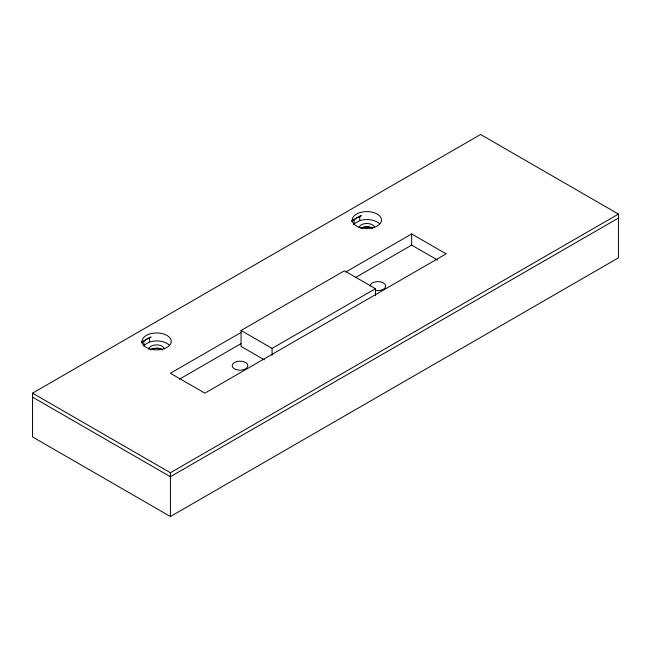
<?xml version="1.0" encoding="UTF-8"?>
<svg xmlns="http://www.w3.org/2000/svg" width="651" height="651" viewBox="0 0 651 651"><rect width="100%" height="100%" fill="white"/><g stroke="black" fill="none" stroke-linecap="round" stroke-linejoin="round"><path stroke-width="0.98" d="M32.55 393.155L480.593 134.48L618.45 214.073L618.45 257.845L170.407 516.52L32.55 436.927L32.55 393.155L170.407 472.748L618.45 214.073M141.43 342.231L150.243 337.145M351.882 220.73L360.687 215.644M141.218 342.808L143.847 341.287A14.623 8.439 0 0 1 149.51 338.024L151.26 337.006M351.45 221.43L354.087 219.916A14.623 8.439 0 0 1 359.743 216.645L361.5 215.627M143.326 345.868A14.623 8.439 0 0 1 143.847 345.266L149.51 342.003A14.623 8.439 0 0 1 169.406 345.282M353.558 224.489A14.623 8.439 0 0 1 354.087 223.895L359.743 220.624A14.623 8.439 0 0 1 379.647 223.903M264.322 359.824L241.065 346.389L241.065 330.472L344.452 270.783L375.472 288.686L375.472 295.652M240.846 332.588L170.407 373.259L204.87 393.155L446.13 253.866L411.66 233.969L345.624 272.094M179.212 379.313L240.846 343.728M355.308 277.643L411.66 245.11L437.513 260.034M241.065 330.472L272.077 348.383L375.472 288.686M618.45 218.052L170.407 476.727L32.55 397.134M411.66 233.969L411.66 245.11M359.743 216.645L359.743 220.624M354.087 219.916L354.087 223.895M272.077 348.383L272.077 355.348M170.407 472.748L170.407 516.52M149.51 338.024L149.51 342.003M143.847 341.287L143.847 345.266M150.633 349.677A7.796 4.5 0 0 1 162.612 349.677M360.874 228.298A7.796 4.5 0 0 1 372.844 228.298M359.1 227.533A7.796 4.5 0 0 1 366.855 223.496A7.796 4.5 0 0 1 374.618 227.533M148.827 349.375A7.796 4.5 0 0 1 156.224 344.884A7.796 4.5 0 0 1 164.377 348.912M370.085 286.098A7.796 4.5 0 0 1 378.687 281.623A7.796 4.5 0 0 1 385.522 287.018A7.796 4.5 0 0 1 375.521 290.395M361.395 228.2A8.528 4.923 0 0 1 372.323 228.2M150.593 349.872A8.528 4.923 0 0 1 162.652 349.872M359.547 227.354A14.623 8.439 0 0 0 381.478 220.038A14.623 8.439 0 0 0 359.547 212.731A14.623 8.439 0 0 0 359.547 227.354M149.315 348.733A14.623 8.439 0 0 0 171.246 341.417A14.623 8.439 0 0 0 149.315 334.109A14.623 8.439 0 0 0 149.315 348.733M235.45 369.337A7.796 4.5 0 0 0 247.787 366.155A7.796 4.5 0 0 0 236.85 361.582A7.796 4.5 0 0 0 235.45 369.337"/></g></svg>
